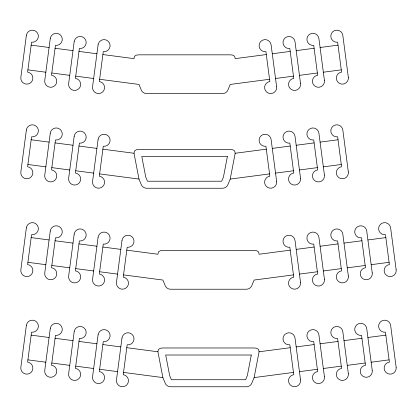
<?xml version="1.0" encoding="UTF-8"?>
<svg xmlns="http://www.w3.org/2000/svg" width="417" height="417" viewBox="0 0 417 417"><rect width="100%" height="100%" fill="white"/><g stroke="black" fill="none" stroke-linecap="round" stroke-linejoin="round"><path stroke-width="0.63" d="M134.013 153.268L134.415 151.324A2.872 2.872 0 0 1 134.936 150.61L136.625 149.698L138.689 149.458L230.502 149.458L232.561 149.698L234.25 150.61A2.872 2.872 0 0 1 234.771 151.324L235.172 153.268L230.215 179.07L227.661 185.231A6.026 6.026 0 0 1 222.443 188.244L146.748 188.244A6.026 6.026 0 0 1 141.53 185.231L138.976 179.07L134.013 153.268L102.884 149.182M157.918 351.786L158.319 349.847A2.872 2.872 0 0 1 158.841 349.133L160.529 348.221L162.594 347.981L254.406 347.981L256.471 348.221L258.154 349.133A2.872 2.872 0 0 1 258.681 349.847L259.082 351.786L254.12 377.588L251.566 383.749A6.026 6.026 0 0 1 246.348 386.767L170.652 386.767A6.026 6.026 0 0 1 165.434 383.749L162.88 377.588L157.918 351.786L126.789 347.7M266.301 54.554L235.172 58.641L234.771 56.702A2.872 2.872 0 0 0 234.25 55.987L232.561 55.07L230.502 54.836L138.689 54.836L136.286 55.174L134.936 55.987A2.872 2.872 0 0 0 134.415 56.702L134.013 58.641L102.884 54.554M272.28 53.767L290.211 51.416M296.185 50.629L314.116 48.278M320.094 47.491L338.025 45.14M269.559 79.277L230.215 84.442L227.661 90.604A6.026 6.026 0 0 1 222.443 93.617L146.748 93.617A6.026 6.026 0 0 1 141.53 90.604L138.976 84.442L99.632 79.277M275.533 78.495L293.464 76.139M299.442 75.352L317.373 73.001M323.347 72.214L341.278 69.863M235.172 153.268L266.301 149.182M272.28 148.395L290.211 146.044M296.185 145.257L314.116 142.901M320.094 142.119L338.025 139.763M230.215 179.07L269.559 173.905M275.533 173.118L293.464 170.767M299.442 169.98L317.373 167.629M323.347 166.842L341.278 164.486M290.211 250.164L259.082 254.25L258.681 252.311A2.872 2.872 0 0 0 258.159 251.597L256.471 250.68L254.406 250.445L162.594 250.445L160.529 250.68L158.846 251.597A2.872 2.872 0 0 0 158.319 252.311L157.918 254.25L126.789 250.164M296.185 249.382L314.116 247.026M320.094 246.238L338.02 243.888M343.999 243.101L361.93 240.75M367.903 239.957L385.834 237.601M293.464 274.886L254.12 280.052L251.566 286.213A6.026 6.026 0 0 1 246.348 289.226L170.652 289.226A6.026 6.026 0 0 1 165.434 286.213L162.88 280.052L123.536 274.886M299.442 274.105L317.368 271.748M323.347 270.967L341.278 268.611M347.252 267.823L365.183 265.473M371.161 264.68L389.087 262.324M259.082 351.786L290.211 347.7M296.185 346.918L314.116 344.562M320.094 343.78L338.02 341.424M343.999 340.642L361.93 338.286M367.903 337.494L385.834 335.138M254.12 377.588L293.464 372.423M299.442 371.641L317.368 369.285M323.347 368.503L341.278 366.147M347.252 365.365L365.183 363.009M371.161 362.217L389.087 359.861M31.166 45.14L49.097 47.491M55.075 48.278L73.001 50.629M78.98 51.416L96.911 53.767M27.913 69.863L45.839 72.214M51.817 73.001L69.748 75.352M75.722 76.139L93.653 78.495M31.166 139.763L49.097 142.119M55.075 142.901L73.001 145.257M78.98 146.044L96.911 148.395M27.913 164.486L45.839 166.842M51.817 167.629L69.748 169.98M75.722 170.767L93.653 173.118M99.632 173.905L138.976 179.07M31.166 237.601L49.097 239.957M55.07 240.75L73.001 243.101M78.98 243.888L96.906 246.238M102.884 247.026L120.815 249.382M27.913 262.324L45.839 264.68M51.817 265.473L69.748 267.823M75.722 268.611L93.653 270.967M99.632 271.748L117.558 274.105M31.166 335.138L49.097 337.494M55.07 338.286L73.001 340.642M78.98 341.424L96.906 343.78M102.884 344.562L120.815 346.918M27.913 359.861L45.839 362.217M51.817 363.009L69.748 365.365M75.722 366.147L93.653 368.503M99.632 369.285L117.558 371.641M123.536 372.423L162.88 377.588M26.365 35.424L20.85 77.317A6.026 6.026 0 0 0 26.042 84.078A6.026 6.026 0 0 0 32.802 78.886A6.026 6.026 0 0 0 27.611 72.125L31.556 42.185A6.026 6.026 0 0 0 38.317 36.998A6.026 6.026 0 0 0 33.131 30.232A6.026 6.026 0 0 0 26.365 35.424M26.365 130.052L20.85 171.94A6.026 6.026 0 0 0 26.042 178.705A6.026 6.026 0 0 0 32.802 173.514A6.026 6.026 0 0 0 27.611 166.753L31.556 136.812A6.026 6.026 0 0 0 38.317 131.626A6.026 6.026 0 0 0 33.131 124.86A6.026 6.026 0 0 0 26.365 130.052M50.269 38.572L44.755 80.46A6.026 6.026 0 0 0 49.946 87.226A6.026 6.026 0 0 0 56.707 82.034A6.026 6.026 0 0 0 51.52 75.274L55.461 45.333A6.026 6.026 0 0 0 62.222 40.147A6.026 6.026 0 0 0 57.035 33.381A6.026 6.026 0 0 0 50.269 38.572M26.365 227.885L20.85 269.778A6.026 6.026 0 0 0 26.042 276.539A6.026 6.026 0 0 0 32.802 271.352A6.026 6.026 0 0 0 27.611 264.587L31.556 234.651A6.026 6.026 0 0 0 38.317 229.459A6.026 6.026 0 0 0 33.131 222.699A6.026 6.026 0 0 0 26.365 227.885M50.269 133.2L44.755 175.088A6.026 6.026 0 0 0 49.946 181.854A6.026 6.026 0 0 0 56.707 176.662A6.026 6.026 0 0 0 51.52 169.901L55.461 139.961A6.026 6.026 0 0 0 62.222 134.769A6.026 6.026 0 0 0 57.035 128.009A6.026 6.026 0 0 0 50.269 133.2M26.365 325.427L20.85 367.314A6.026 6.026 0 0 0 26.042 374.08A6.026 6.026 0 0 0 32.802 368.889A6.026 6.026 0 0 0 27.611 362.128L31.556 332.187A6.026 6.026 0 0 0 38.317 326.996A6.026 6.026 0 0 0 33.131 320.235A6.026 6.026 0 0 0 26.365 325.427M74.174 41.721L68.659 83.609A6.026 6.026 0 0 0 73.851 90.374A6.026 6.026 0 0 0 80.611 85.183A6.026 6.026 0 0 0 75.425 78.422L79.366 48.481A6.026 6.026 0 0 0 86.126 43.29A6.026 6.026 0 0 0 80.94 36.529A6.026 6.026 0 0 0 74.174 41.721M50.269 231.034L44.755 272.927A6.026 6.026 0 0 0 49.946 279.687A6.026 6.026 0 0 0 56.707 274.501A6.026 6.026 0 0 0 51.52 267.735L55.461 237.799A6.026 6.026 0 0 0 62.222 232.608A6.026 6.026 0 0 0 57.035 225.847A6.026 6.026 0 0 0 50.269 231.034M74.174 136.343L68.659 178.236A6.026 6.026 0 0 0 73.851 184.997A6.026 6.026 0 0 0 80.611 179.81A6.026 6.026 0 0 0 75.425 173.045L79.366 143.109A6.026 6.026 0 0 0 86.126 137.918A6.026 6.026 0 0 0 80.94 131.157A6.026 6.026 0 0 0 74.174 136.343M50.269 328.57L44.755 370.463A6.026 6.026 0 0 0 49.946 377.223A6.026 6.026 0 0 0 56.707 372.037A6.026 6.026 0 0 0 51.52 365.271L55.461 335.336A6.026 6.026 0 0 0 62.222 330.144A6.026 6.026 0 0 0 57.035 323.383A6.026 6.026 0 0 0 50.269 328.57M98.084 44.864L92.569 86.757A6.026 6.026 0 0 0 97.755 93.517A6.026 6.026 0 0 0 104.521 88.331A6.026 6.026 0 0 0 99.329 81.565L103.27 51.63A6.026 6.026 0 0 0 110.036 46.438A6.026 6.026 0 0 0 104.844 39.678A6.026 6.026 0 0 0 98.084 44.864M74.174 234.182L68.659 276.075A6.026 6.026 0 0 0 73.851 282.835A6.026 6.026 0 0 0 80.611 277.644A6.026 6.026 0 0 0 75.425 270.883L79.366 240.943A6.026 6.026 0 0 0 86.126 235.756A6.026 6.026 0 0 0 80.94 228.99A6.026 6.026 0 0 0 74.174 234.182M98.084 139.492L92.569 181.385A6.026 6.026 0 0 0 97.755 188.145A6.026 6.026 0 0 0 104.521 182.959A6.026 6.026 0 0 0 99.329 176.193L103.27 146.258A6.026 6.026 0 0 0 110.036 141.066A6.026 6.026 0 0 0 104.844 134.305A6.026 6.026 0 0 0 98.084 139.492M74.174 331.718L68.659 373.611A6.026 6.026 0 0 0 73.851 380.372A6.026 6.026 0 0 0 80.611 375.185A6.026 6.026 0 0 0 75.425 368.419L79.366 338.484A6.026 6.026 0 0 0 86.126 333.292A6.026 6.026 0 0 0 80.94 326.532A6.026 6.026 0 0 0 74.174 331.718M98.084 237.33L92.569 279.218A6.026 6.026 0 0 0 97.755 285.984A6.026 6.026 0 0 0 104.521 280.792A6.026 6.026 0 0 0 99.329 274.032L103.27 244.091A6.026 6.026 0 0 0 110.036 238.905A6.026 6.026 0 0 0 104.844 232.139A6.026 6.026 0 0 0 98.084 237.33M98.084 334.867L92.569 376.754A6.026 6.026 0 0 0 97.755 383.52A6.026 6.026 0 0 0 104.521 378.328A6.026 6.026 0 0 0 99.329 371.568L103.27 341.627A6.026 6.026 0 0 0 110.036 336.441A6.026 6.026 0 0 0 104.844 329.675A6.026 6.026 0 0 0 98.084 334.867M121.988 240.479L116.473 282.366A6.026 6.026 0 0 0 121.66 289.132A6.026 6.026 0 0 0 128.426 283.941A6.026 6.026 0 0 0 123.234 277.18L127.175 247.239A6.026 6.026 0 0 0 133.94 242.048A6.026 6.026 0 0 0 128.749 235.287A6.026 6.026 0 0 0 121.988 240.479M121.988 338.015L116.473 379.903A6.026 6.026 0 0 0 121.66 386.668A6.026 6.026 0 0 0 128.426 381.477A6.026 6.026 0 0 0 123.234 374.716L127.175 344.776A6.026 6.026 0 0 0 133.94 339.589A6.026 6.026 0 0 0 128.749 332.823A6.026 6.026 0 0 0 121.988 338.015M227.395 156.495L223.444 177.037L221.714 181.213L147.477 181.213L145.747 177.037L141.796 156.495L227.395 156.495M251.3 355.013L247.349 375.561L245.618 379.731L171.382 379.731L169.651 375.561L165.7 355.013L251.3 355.013M396.15 269.778L390.635 227.885A6.026 6.026 0 0 0 383.869 222.699A6.026 6.026 0 0 0 378.683 229.459A6.026 6.026 0 0 0 385.444 234.651L389.389 264.587A6.026 6.026 0 0 0 384.198 271.352A6.026 6.026 0 0 0 390.958 276.539A6.026 6.026 0 0 0 396.15 269.778M396.15 367.314L390.635 325.427A6.026 6.026 0 0 0 383.869 320.235A6.026 6.026 0 0 0 378.683 326.996A6.026 6.026 0 0 0 385.444 332.187L389.389 362.128A6.026 6.026 0 0 0 384.198 368.889A6.026 6.026 0 0 0 390.958 374.08A6.026 6.026 0 0 0 396.15 367.314M348.341 77.317L342.826 35.424A6.026 6.026 0 0 0 336.06 30.232A6.026 6.026 0 0 0 330.874 36.998A6.026 6.026 0 0 0 337.634 42.185L341.575 72.125A6.026 6.026 0 0 0 336.389 78.886A6.026 6.026 0 0 0 343.149 84.078A6.026 6.026 0 0 0 348.341 77.317M372.245 272.927L366.731 231.034A6.026 6.026 0 0 0 359.965 225.847A6.026 6.026 0 0 0 354.778 232.608A6.026 6.026 0 0 0 361.539 237.799L365.48 267.735A6.026 6.026 0 0 0 360.293 274.501A6.026 6.026 0 0 0 367.054 279.687A6.026 6.026 0 0 0 372.245 272.927M348.341 171.94L342.826 130.052A6.026 6.026 0 0 0 336.06 124.86A6.026 6.026 0 0 0 330.874 131.626A6.026 6.026 0 0 0 337.634 136.812L341.575 166.753A6.026 6.026 0 0 0 336.389 173.514A6.026 6.026 0 0 0 343.149 178.705A6.026 6.026 0 0 0 348.341 171.94M372.245 370.463L366.731 328.57A6.026 6.026 0 0 0 359.965 323.383A6.026 6.026 0 0 0 354.778 330.144A6.026 6.026 0 0 0 361.539 335.336L365.48 365.271A6.026 6.026 0 0 0 360.293 372.037A6.026 6.026 0 0 0 367.054 377.223A6.026 6.026 0 0 0 372.245 370.463M324.431 80.46L318.916 38.572A6.026 6.026 0 0 0 312.156 33.381A6.026 6.026 0 0 0 306.964 40.147A6.026 6.026 0 0 0 313.73 45.333L317.671 75.274A6.026 6.026 0 0 0 312.479 82.034A6.026 6.026 0 0 0 319.245 87.226A6.026 6.026 0 0 0 324.431 80.46M348.341 276.075L342.826 234.182A6.026 6.026 0 0 0 336.06 228.99A6.026 6.026 0 0 0 330.874 235.756A6.026 6.026 0 0 0 337.634 240.943L341.575 270.883A6.026 6.026 0 0 0 336.389 277.644A6.026 6.026 0 0 0 343.149 282.835A6.026 6.026 0 0 0 348.341 276.075M324.431 175.088L318.916 133.2A6.026 6.026 0 0 0 312.156 128.009A6.026 6.026 0 0 0 306.964 134.769A6.026 6.026 0 0 0 313.73 139.961L317.671 169.901A6.026 6.026 0 0 0 312.479 176.662A6.026 6.026 0 0 0 319.245 181.854A6.026 6.026 0 0 0 324.431 175.088M348.341 373.611L342.826 331.718A6.026 6.026 0 0 0 336.06 326.532A6.026 6.026 0 0 0 330.874 333.292A6.026 6.026 0 0 0 337.634 338.484L341.575 368.419A6.026 6.026 0 0 0 336.389 375.185A6.026 6.026 0 0 0 343.149 380.372A6.026 6.026 0 0 0 348.341 373.611M300.527 83.609L295.012 41.721A6.026 6.026 0 0 0 288.251 36.529A6.026 6.026 0 0 0 283.06 43.29A6.026 6.026 0 0 0 289.825 48.481L293.766 78.422A6.026 6.026 0 0 0 288.574 85.183A6.026 6.026 0 0 0 295.34 90.374A6.026 6.026 0 0 0 300.527 83.609M324.431 279.218L318.916 237.33A6.026 6.026 0 0 0 312.156 232.139A6.026 6.026 0 0 0 306.964 238.905A6.026 6.026 0 0 0 313.73 244.091L317.671 274.032A6.026 6.026 0 0 0 312.479 280.792A6.026 6.026 0 0 0 319.245 285.984A6.026 6.026 0 0 0 324.431 279.218M300.527 178.236L295.012 136.343A6.026 6.026 0 0 0 288.251 131.157A6.026 6.026 0 0 0 283.06 137.918A6.026 6.026 0 0 0 289.825 143.109L293.766 173.045A6.026 6.026 0 0 0 288.574 179.81A6.026 6.026 0 0 0 295.34 184.997A6.026 6.026 0 0 0 300.527 178.236M324.431 376.754L318.916 334.867A6.026 6.026 0 0 0 312.156 329.675A6.026 6.026 0 0 0 306.964 336.441A6.026 6.026 0 0 0 313.73 341.627L317.671 371.568A6.026 6.026 0 0 0 312.479 378.328A6.026 6.026 0 0 0 319.245 383.52A6.026 6.026 0 0 0 324.431 376.754M276.622 86.757L271.107 44.864A6.026 6.026 0 0 0 264.347 39.678A6.026 6.026 0 0 0 259.155 46.438A6.026 6.026 0 0 0 265.916 51.63L269.862 81.565A6.026 6.026 0 0 0 264.67 88.331A6.026 6.026 0 0 0 271.431 93.517A6.026 6.026 0 0 0 276.622 86.757M300.527 282.366L295.012 240.479A6.026 6.026 0 0 0 288.251 235.287A6.026 6.026 0 0 0 283.06 242.048A6.026 6.026 0 0 0 289.825 247.239L293.766 277.18A6.026 6.026 0 0 0 288.574 283.941A6.026 6.026 0 0 0 295.34 289.132A6.026 6.026 0 0 0 300.527 282.366M276.622 181.385L271.107 139.492A6.026 6.026 0 0 0 264.347 134.305A6.026 6.026 0 0 0 259.155 141.066A6.026 6.026 0 0 0 265.916 146.258L269.862 176.193A6.026 6.026 0 0 0 264.67 182.959A6.026 6.026 0 0 0 271.431 188.145A6.026 6.026 0 0 0 276.622 181.385M300.527 379.903L295.012 338.015A6.026 6.026 0 0 0 288.251 332.823A6.026 6.026 0 0 0 283.06 339.589A6.026 6.026 0 0 0 289.825 344.776L293.766 374.716A6.026 6.026 0 0 0 288.574 381.477A6.026 6.026 0 0 0 295.34 386.668A6.026 6.026 0 0 0 300.527 379.903"/></g></svg>
